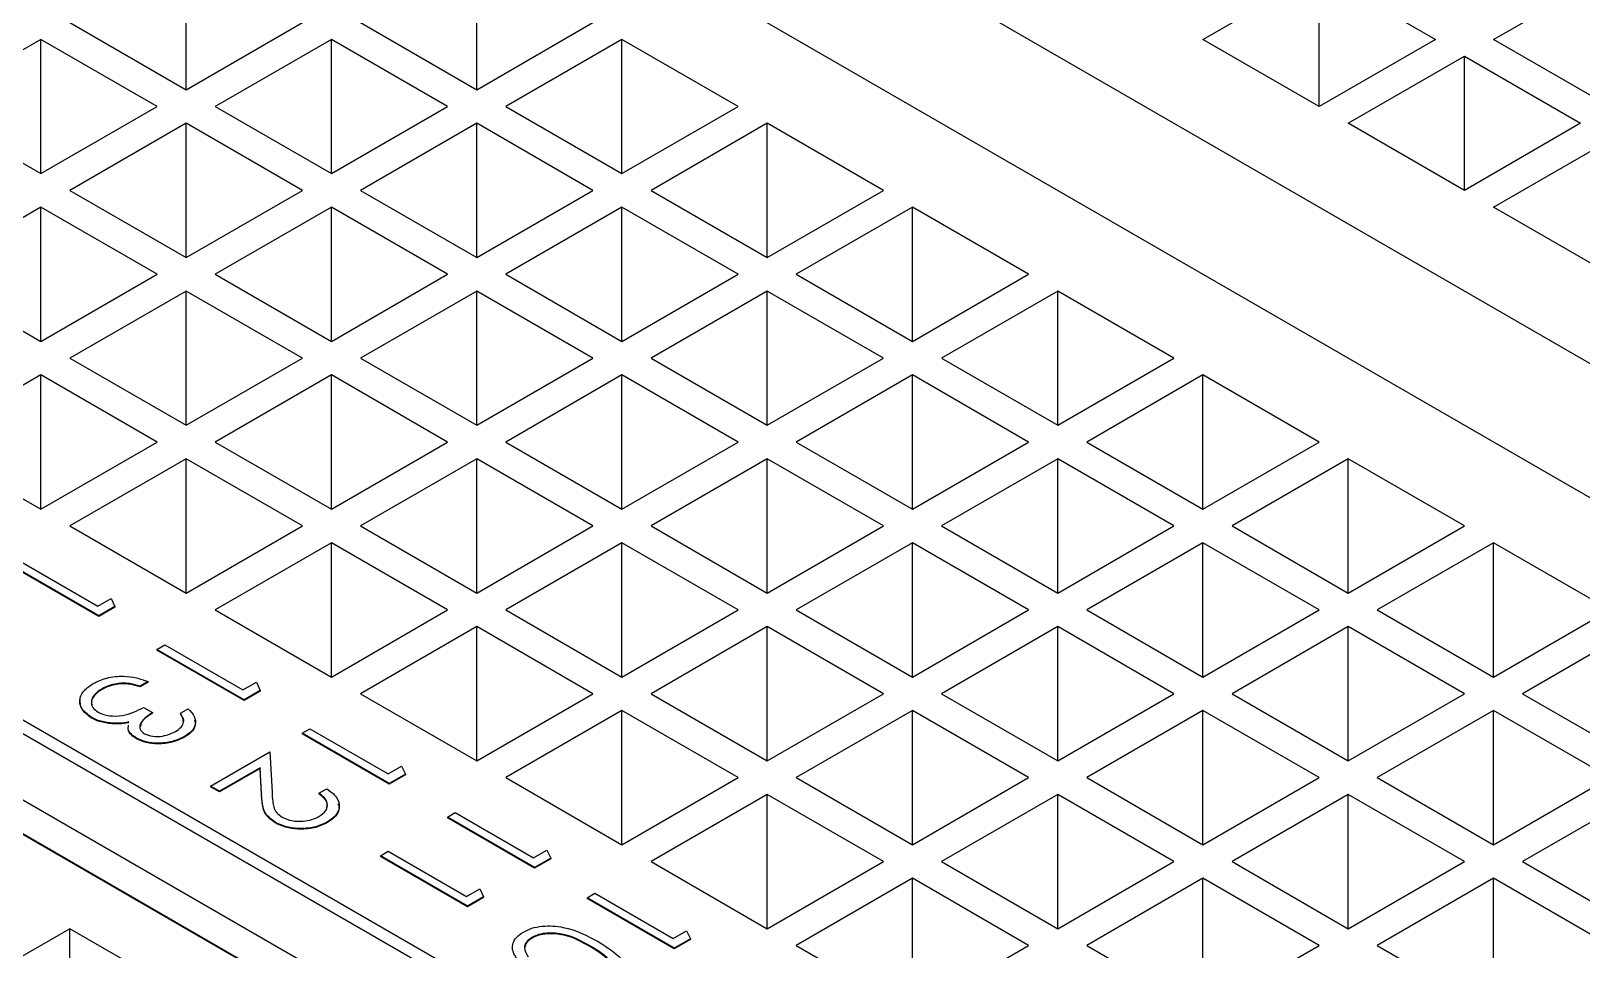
# Model space of a CAD drawing. Header units: millimetres. Extents: x 45 to 155, y 46 to 185.
# Drawn here: x 100.669 to 104.445, y 163.444 to 165.68 of the extents above; entities that cross this region are included whole.
import ezdxf

# ---------------------------------------------------------------- set-up
doc = ezdxf.new("R2010")
doc.units = ezdxf.units.MM

msp = doc.modelspace()

# ---------------------------------------------------------------- linework, layer by layer
at = {"color": 7, "linetype": 'Continuous', "lineweight": 25}
for p, q in [((108.4435, 162.5737), (96.8045, 169.2927)), ((96.5217, 169.1295), (108.1607, 162.4104)), ((94.1175, 167.7416), (105.7565, 161.0225)), ((105.7848, 161.0389), (94.1458, 167.7579)), ((104.8656, 161.3752), (94.5418, 167.335)), ((94.4711, 167.2942), (104.7949, 161.3344)), ((94.4711, 167.2925), (104.7949, 161.3328)), ((101.0472, 165.5373), (101.0472, 165.8638)), ((101.7543, 165.5373), (101.7543, 165.8638)), ((103.5221, 165.6597), (103.8049, 165.823)), ((103.8049, 165.823), (104.0877, 165.6597)), ((103.8049, 165.4964), (103.8049, 165.823)), ((104.2292, 165.6597), (104.512, 165.823)), ((100.7643, 165.7005), (101.0472, 165.5373)), ((101.0472, 165.5373), (101.33, 165.7005)), ((101.4715, 165.7005), (101.7543, 165.5373)), ((101.7543, 165.5373), (102.0371, 165.7005)), ((100.6936, 165.6597), (100.4108, 165.4964)), ((100.9765, 165.4964), (100.6936, 165.6597)), ((100.6936, 165.3332), (100.6936, 165.6597)), ((101.4007, 165.6597), (101.1179, 165.4964)), ((101.6836, 165.4964), (101.4007, 165.6597)), ((101.4007, 165.3332), (101.4007, 165.6597)), ((102.1078, 165.6597), (101.825, 165.4964)), ((102.3907, 165.4964), (102.1078, 165.6597)), ((102.1078, 165.3332), (102.1078, 165.6597)), ((103.8049, 165.4964), (103.5221, 165.6597)), ((104.0877, 165.6597), (103.8049, 165.4964)), ((104.512, 165.4964), (104.2292, 165.6597)), ((103.8756, 165.4556), (104.1585, 165.6189)), ((104.1585, 165.6189), (104.4413, 165.4556)), ((104.1585, 165.2923), (104.1585, 165.6189)), ((100.4108, 165.4964), (100.6936, 165.3332)), ((100.6936, 165.3332), (100.9765, 165.4964)), ((101.1179, 165.4964), (101.4007, 165.3332)), ((101.4007, 165.3332), (101.6836, 165.4964)), ((101.825, 165.4964), (102.1078, 165.3332)), ((102.1078, 165.3332), (102.3907, 165.4964)), ((101.0472, 165.4556), (100.7643, 165.2923)), ((101.33, 165.2923), (101.0472, 165.4556)), ((101.0472, 165.1291), (101.0472, 165.4556)), ((101.7543, 165.4556), (101.4715, 165.2923)), ((102.0371, 165.2923), (101.7543, 165.4556)), ((101.7543, 165.1291), (101.7543, 165.4556)), ((102.4614, 165.4556), (102.1786, 165.2923)), ((102.7442, 165.2923), (102.4614, 165.4556)), ((102.4614, 165.1291), (102.4614, 165.4556)), ((104.1585, 165.2923), (103.8756, 165.4556)), ((104.4413, 165.4556), (104.1585, 165.2923)), ((104.2292, 165.2515), (104.512, 165.4148)), ((100.7643, 165.2923), (101.0472, 165.1291)), ((101.0472, 165.1291), (101.33, 165.2923)), ((101.4715, 165.2923), (101.7543, 165.1291)), ((101.7543, 165.1291), (102.0371, 165.2923)), ((102.1786, 165.2923), (102.4614, 165.1291)), ((102.4614, 165.1291), (102.7442, 165.2923)), ((100.6936, 165.2515), (100.4108, 165.0882)), ((100.9765, 165.0882), (100.6936, 165.2515)), ((100.6936, 164.925), (100.6936, 165.2515)), ((101.4007, 165.2515), (101.1179, 165.0882)), ((101.6836, 165.0882), (101.4007, 165.2515)), ((101.4007, 164.925), (101.4007, 165.2515)), ((102.1078, 165.2515), (101.825, 165.0882)), ((102.3907, 165.0882), (102.1078, 165.2515)), ((102.1078, 164.925), (102.1078, 165.2515)), ((102.815, 165.2515), (102.5321, 165.0882)), ((103.0978, 165.0882), (102.815, 165.2515)), ((102.815, 164.925), (102.815, 165.2515)), ((104.512, 165.0882), (104.2292, 165.2515)), ((100.4108, 165.0882), (100.6936, 164.925)), ((100.6936, 164.925), (100.9765, 165.0882)), ((101.1179, 165.0882), (101.4007, 164.925)), ((101.4007, 164.925), (101.6836, 165.0882)), ((101.825, 165.0882), (102.1078, 164.925)), ((102.1078, 164.925), (102.3907, 165.0882)), ((102.5321, 165.0882), (102.815, 164.925)), ((102.815, 164.925), (103.0978, 165.0882)), ((101.0472, 165.0474), (100.7643, 164.8841)), ((101.33, 164.8841), (101.0472, 165.0474)), ((101.0472, 164.7209), (101.0472, 165.0474)), ((101.7543, 165.0474), (101.4715, 164.8841)), ((102.0371, 164.8841), (101.7543, 165.0474)), ((101.7543, 164.7209), (101.7543, 165.0474)), ((102.4614, 165.0474), (102.1786, 164.8841)), ((102.7442, 164.8841), (102.4614, 165.0474)), ((102.4614, 164.7209), (102.4614, 165.0474)), ((103.1685, 165.0474), (102.8857, 164.8841)), ((103.4514, 164.8841), (103.1685, 165.0474)), ((103.1685, 164.7209), (103.1685, 165.0474)), ((100.7643, 164.8841), (101.0472, 164.7209)), ((101.0472, 164.7209), (101.33, 164.8841)), ((101.4715, 164.8841), (101.7543, 164.7209)), ((101.7543, 164.7209), (102.0371, 164.8841)), ((102.1786, 164.8841), (102.4614, 164.7209)), ((102.4614, 164.7209), (102.7442, 164.8841)), ((102.8857, 164.8841), (103.1685, 164.7209)), ((103.1685, 164.7209), (103.4514, 164.8841)), ((100.6936, 164.8433), (100.4108, 164.68)), ((100.9765, 164.68), (100.6936, 164.8433)), ((100.6936, 164.5167), (100.6936, 164.8433)), ((101.4007, 164.8433), (101.1179, 164.68)), ((101.6836, 164.68), (101.4007, 164.8433)), ((101.4007, 164.5167), (101.4007, 164.8433)), ((102.1078, 164.8433), (101.825, 164.68)), ((102.3907, 164.68), (102.1078, 164.8433)), ((102.1078, 164.5167), (102.1078, 164.8433)), ((102.815, 164.8433), (102.5321, 164.68)), ((103.0978, 164.68), (102.815, 164.8433)), ((102.815, 164.5167), (102.815, 164.8433)), ((103.5221, 164.8433), (103.2392, 164.68)), ((103.8049, 164.68), (103.5221, 164.8433)), ((103.5221, 164.5167), (103.5221, 164.8433)), ((100.4108, 164.68), (100.6936, 164.5167)), ((100.6936, 164.5167), (100.9765, 164.68)), ((101.1179, 164.68), (101.4007, 164.5167)), ((101.4007, 164.5167), (101.6836, 164.68)), ((101.825, 164.68), (102.1078, 164.5167)), ((102.1078, 164.5167), (102.3907, 164.68)), ((102.5321, 164.68), (102.815, 164.5167)), ((102.815, 164.5167), (103.0978, 164.68)), ((103.2392, 164.68), (103.5221, 164.5167)), ((103.5221, 164.5167), (103.8049, 164.68)), ((101.0472, 164.6392), (100.7643, 164.4759)), ((101.33, 164.4759), (101.0472, 164.6392)), ((101.0472, 164.3126), (101.0472, 164.6392)), ((101.7543, 164.6392), (101.4715, 164.4759)), ((102.0371, 164.4759), (101.7543, 164.6392)), ((101.7543, 164.3126), (101.7543, 164.6392)), ((102.4614, 164.6392), (102.1786, 164.4759)), ((102.7442, 164.4759), (102.4614, 164.6392)), ((102.4614, 164.3126), (102.4614, 164.6392)), ((103.1685, 164.6392), (102.8857, 164.4759)), ((103.4514, 164.4759), (103.1685, 164.6392)), ((103.1685, 164.3126), (103.1685, 164.6392)), ((103.8756, 164.6392), (103.5928, 164.4759)), ((104.1585, 164.4759), (103.8756, 164.6392)), ((103.8756, 164.3126), (103.8756, 164.6392)), ((100.7643, 164.4759), (101.0472, 164.3126)), ((101.0472, 164.3126), (101.33, 164.4759)), ((101.4715, 164.4759), (101.7543, 164.3126)), ((101.7543, 164.3126), (102.0371, 164.4759)), ((102.1786, 164.4759), (102.4614, 164.3126)), ((102.4614, 164.3126), (102.7442, 164.4759)), ((102.8857, 164.4759), (103.1685, 164.3126)), ((103.1685, 164.3126), (103.4514, 164.4759)), ((103.5928, 164.4759), (103.8756, 164.3126)), ((103.8756, 164.3126), (104.1585, 164.4759)), ((101.4007, 164.4351), (101.1179, 164.2718)), ((101.6836, 164.2718), (101.4007, 164.4351)), ((101.4007, 164.1085), (101.4007, 164.4351)), ((102.1078, 164.4351), (101.825, 164.2718)), ((102.3907, 164.2718), (102.1078, 164.4351)), ((102.1078, 164.1085), (102.1078, 164.4351)), ((102.815, 164.4351), (102.5321, 164.2718)), ((103.0978, 164.2718), (102.815, 164.4351)), ((102.815, 164.1085), (102.815, 164.4351)), ((103.5221, 164.4351), (103.2392, 164.2718)), ((103.8049, 164.2718), (103.5221, 164.4351)), ((103.5221, 164.1085), (103.5221, 164.4351)), ((104.2292, 164.4351), (103.9463, 164.2718)), ((104.512, 164.2718), (104.2292, 164.4351)), ((104.2292, 164.1085), (104.2292, 164.4351)), ((100.8345, 164.2574), (100.6224, 164.3799)), ((100.8345, 164.2558), (100.6224, 164.3783)), ((100.6414, 164.3909), (100.8318, 164.281)), ((100.8318, 164.281), (100.8644, 164.2998)), ((100.8644, 164.2998), (100.8737, 164.2801)), ((100.8737, 164.2801), (100.8345, 164.2574)), ((100.8737, 164.2785), (100.8345, 164.2558)), ((100.8345, 164.2574), (100.8345, 164.2558)), ((100.8737, 164.2801), (100.8737, 164.2785)), ((101.1179, 164.2718), (101.4007, 164.1085)), ((101.4007, 164.1085), (101.6836, 164.2718)), ((101.825, 164.2718), (102.1078, 164.1085)), ((102.1078, 164.1085), (102.3907, 164.2718)), ((102.5321, 164.2718), (102.815, 164.1085)), ((102.815, 164.1085), (103.0978, 164.2718)), ((103.2392, 164.2718), (103.5221, 164.1085)), ((103.5221, 164.1085), (103.8049, 164.2718)), ((103.9463, 164.2718), (104.2292, 164.1085)), ((104.2292, 164.1085), (104.512, 164.2718)), ((101.7543, 164.231), (101.4715, 164.0677)), ((102.0371, 164.0677), (101.7543, 164.231)), ((101.7543, 163.9044), (101.7543, 164.231)), ((102.4614, 164.231), (102.1786, 164.0677)), ((102.7442, 164.0677), (102.4614, 164.231)), ((102.4614, 163.9044), (102.4614, 164.231)), ((103.1685, 164.231), (102.8857, 164.0677)), ((103.4514, 164.0677), (103.1685, 164.231)), ((103.1685, 163.9044), (103.1685, 164.231)), ((103.8756, 164.231), (103.5928, 164.0677)), ((104.1585, 164.0677), (103.8756, 164.231)), ((103.8756, 163.9044), (103.8756, 164.231)), ((104.5827, 164.231), (104.2999, 164.0677)), ((100.9759, 164.1758), (100.995, 164.1868)), ((100.995, 164.1868), (101.1853, 164.0769)), ((100.9759, 164.1758), (100.9759, 164.1742)), ((101.1881, 164.0533), (100.9759, 164.1758)), ((101.1881, 164.0517), (100.9759, 164.1742)), ((100.8423, 164.0798), (100.8423, 164.0782)), ((100.8892, 164.0936), (100.8892, 164.092)), ((100.9542, 164.0973), (100.9351, 164.0863)), ((100.9542, 164.0957), (100.9351, 164.0847)), ((100.9351, 164.0863), (100.9351, 164.0847)), ((100.9542, 164.0973), (100.9542, 164.0957)), ((101.1853, 164.0769), (101.218, 164.0957)), ((101.2273, 164.076), (101.1881, 164.0533)), ((101.2273, 164.0744), (101.1881, 164.0517)), ((101.218, 164.0957), (101.2273, 164.076)), ((101.2273, 164.076), (101.2273, 164.0744)), ((100.9433, 164.0345), (100.9651, 164.0219)), ((101.033, 164.0204), (101.0521, 164.0314)), ((101.1881, 164.0533), (101.1881, 164.0517)), ((101.4715, 164.0677), (101.7543, 163.9044)), ((101.7543, 163.9044), (102.0371, 164.0677)), ((102.1786, 164.0677), (102.4614, 163.9044)), ((102.4614, 163.9044), (102.7442, 164.0677)), ((102.8857, 164.0677), (103.1685, 163.9044)), ((103.1685, 163.9044), (103.4514, 164.0677)), ((103.5928, 164.0677), (103.8756, 163.9044)), ((103.8756, 163.9044), (104.1585, 164.0677)), ((104.2999, 164.0677), (104.5827, 163.9044)), ((100.8159, 164.0107), (100.8159, 164.0091)), ((100.8663, 163.9962), (100.8663, 163.9946)), ((100.9651, 164.0219), (100.9651, 164.0203)), ((101.033, 164.0204), (101.033, 164.0187)), ((102.1078, 164.0269), (101.825, 163.8636)), ((102.3907, 163.8636), (102.1078, 164.0269)), ((102.1078, 163.7003), (102.1078, 164.0269)), ((102.815, 164.0269), (102.5321, 163.8636)), ((103.0978, 163.8636), (102.815, 164.0269)), ((102.815, 163.7003), (102.815, 164.0269)), ((103.5221, 164.0269), (103.2392, 163.8636)), ((103.8049, 163.8636), (103.5221, 164.0269)), ((103.5221, 163.7003), (103.5221, 164.0269)), ((104.2292, 164.0269), (103.9463, 163.8636)), ((104.512, 163.8636), (104.2292, 164.0269)), ((104.2292, 163.7003), (104.2292, 164.0269)), ((100.9263, 163.9596), (100.9263, 163.9579)), ((101.0433, 163.9635), (101.0433, 163.9619)), ((101.3295, 163.9717), (101.3485, 163.9827)), ((101.3295, 163.9717), (101.3295, 163.9701)), ((101.5416, 163.8492), (101.3295, 163.9717)), ((101.5416, 163.8476), (101.3295, 163.9701)), ((101.3485, 163.9827), (101.5389, 163.8728)), ((101.1065, 163.843), (101.2506, 163.9262)), ((101.2506, 163.9262), (101.2561, 163.828)), ((101.2269, 163.8874), (101.1282, 163.8304)), ((101.2269, 163.8858), (101.1282, 163.8288)), ((101.2305, 163.824), (101.2269, 163.8874)), ((101.2269, 163.8874), (101.2269, 163.8858)), ((101.2305, 163.8224), (101.2269, 163.8858)), ((101.5389, 163.8728), (101.5715, 163.8916)), ((101.5715, 163.8916), (101.5808, 163.8719)), ((101.1282, 163.8304), (101.1065, 163.843)), ((101.1065, 163.843), (101.1065, 163.8413)), ((101.5808, 163.8719), (101.5416, 163.8492)), ((101.5808, 163.8703), (101.5416, 163.8476)), ((101.5416, 163.8492), (101.5416, 163.8476)), ((101.5808, 163.8719), (101.5808, 163.8703)), ((101.825, 163.8636), (102.1078, 163.7003)), ((102.1078, 163.7003), (102.3907, 163.8636)), ((102.5321, 163.8636), (102.815, 163.7003)), ((102.815, 163.7003), (103.0978, 163.8636)), ((103.2392, 163.8636), (103.5221, 163.7003)), ((103.5221, 163.7003), (103.8049, 163.8636)), ((103.9463, 163.8636), (104.2292, 163.7003)), ((104.2292, 163.7003), (104.512, 163.8636)), ((101.1282, 163.8288), (101.1065, 163.8413)), ((101.1282, 163.8304), (101.1282, 163.8288)), ((101.2305, 163.824), (101.2305, 163.8224)), ((101.3703, 163.8257), (101.3893, 163.8367)), ((101.3703, 163.8257), (101.3703, 163.8241)), ((102.4614, 163.8228), (102.1786, 163.6595)), ((102.7442, 163.6595), (102.4614, 163.8228)), ((102.4614, 163.4962), (102.4614, 163.8228)), ((103.1685, 163.8228), (102.8857, 163.6595)), ((103.4514, 163.6595), (103.1685, 163.8228)), ((103.1685, 163.4962), (103.1685, 163.8228)), ((103.8756, 163.8228), (103.5928, 163.6595)), ((104.1585, 163.6595), (103.8756, 163.8228)), ((103.8756, 163.4962), (103.8756, 163.8228)), ((104.5827, 163.8228), (104.2999, 163.6595)), ((101.683, 163.7676), (101.7021, 163.7786)), ((101.8952, 163.6451), (101.683, 163.7676)), ((101.683, 163.7676), (101.683, 163.766)), ((101.7021, 163.7786), (101.8925, 163.6687)), ((101.2637, 163.7553), (101.2637, 163.7537)), ((101.3908, 163.7559), (101.3908, 163.7543)), ((101.8952, 163.6435), (101.683, 163.766)), ((101.5199, 163.6734), (101.5389, 163.6844)), ((101.5199, 163.6734), (101.5199, 163.6718)), ((101.732, 163.5509), (101.5199, 163.6734)), ((101.732, 163.5493), (101.5199, 163.6718)), ((101.5389, 163.6844), (101.7293, 163.5745)), ((101.8925, 163.6687), (101.9251, 163.6875)), ((101.9344, 163.6678), (101.8952, 163.6451)), ((101.9344, 163.6661), (101.8952, 163.6435)), ((101.9251, 163.6875), (101.9344, 163.6678)), ((101.9344, 163.6678), (101.9344, 163.6661)), ((102.1786, 163.6595), (102.4614, 163.4962)), ((102.4614, 163.4962), (102.7442, 163.6595)), ((102.8857, 163.6595), (103.1685, 163.4962)), ((103.1685, 163.4962), (103.4514, 163.6595)), ((103.5928, 163.6595), (103.8756, 163.4962)), ((103.8756, 163.4962), (104.1585, 163.6595)), ((104.2999, 163.6595), (104.5827, 163.4962)), ((101.8952, 163.6451), (101.8952, 163.6435)), ((102.815, 163.6187), (102.5321, 163.4554)), ((103.0978, 163.4554), (102.815, 163.6187)), ((102.815, 163.2921), (102.815, 163.6187)), ((103.5221, 163.6187), (103.2392, 163.4554)), ((103.8049, 163.4554), (103.5221, 163.6187)), ((103.5221, 163.2921), (103.5221, 163.6187)), ((104.2292, 163.6187), (103.9463, 163.4554)), ((104.512, 163.4554), (104.2292, 163.6187)), ((104.2292, 163.2921), (104.2292, 163.6187)), ((101.7293, 163.5745), (101.7619, 163.5933)), ((101.7619, 163.5933), (101.7712, 163.5736)), ((102.023, 163.5713), (102.042, 163.5823)), ((102.042, 163.5823), (102.2324, 163.4724)), ((101.7712, 163.5736), (101.732, 163.5509)), ((101.7712, 163.5719), (101.732, 163.5493)), ((101.732, 163.5509), (101.732, 163.5493)), ((101.7712, 163.5736), (101.7712, 163.5719)), ((102.2351, 163.4489), (102.023, 163.5713)), ((102.023, 163.5713), (102.023, 163.5697)), ((102.2351, 163.4473), (102.023, 163.5697)), ((100.7643, 163.4962), (100.4815, 163.333)), ((101.0472, 163.333), (100.7643, 163.4962)), ((100.7643, 163.1697), (100.7643, 163.4962)), ((101.8889, 163.4751), (101.8889, 163.4735)), ((102.2324, 163.4724), (102.265, 163.4913)), ((102.2743, 163.4715), (102.2351, 163.4489)), ((102.2743, 163.4699), (102.2351, 163.4473)), ((102.265, 163.4913), (102.2743, 163.4715)), ((102.2743, 163.4715), (102.2743, 163.4699)), ((102.0312, 163.4536), (102.0312, 163.452)), ((102.2351, 163.4489), (102.2351, 163.4473)), ((102.5321, 163.4554), (102.815, 163.2921)), ((102.815, 163.2921), (103.0978, 163.4554)), ((103.2392, 163.4554), (103.5221, 163.2921)), ((103.5221, 163.2921), (103.8049, 163.4554)), ((103.9463, 163.4554), (104.2292, 163.2921))]:
    msp.add_line(p, q, dxfattribs=at)
for points, knots in [([(100.8209, 164.0926), (100.8315, 164.0977), (100.8526, 164.1079), (100.8918, 164.1118), (100.9266, 164.1071), (100.945, 164.1006), (100.9542, 164.0973)], [0, 0, 0, 0, 0.279886, 0.558979, 0.779263, 1, 1, 1, 1]), ([(100.8159, 164.0107), (100.807, 164.0176), (100.7892, 164.0313), (100.7863, 164.0561), (100.7981, 164.0772), (100.8133, 164.0875), (100.8209, 164.0926)], [0, 0, 0, 0, 0.279342, 0.558834, 0.779273, 1, 1, 1, 1]), ([(100.8423, 164.0782), (100.8356, 164.0737), (100.8222, 164.0647), (100.8147, 164.0506), (100.8173, 164.0429), (100.8179, 164.041)], [0, 0, 0, 0, 0.432144, 0.862691, 1, 1, 1, 1]), ([(100.8423, 164.0798), (100.8354, 164.0753), (100.8217, 164.0662), (100.8149, 164.0496), (100.818, 164.0339), (100.8281, 164.0265), (100.8332, 164.0227)], [0, 0, 0, 0, 0.280589, 0.560141, 0.780308, 1, 1, 1, 1]), ([(100.8892, 164.0936), (100.8793, 164.0923), (100.8616, 164.09), (100.8482, 164.0829), (100.8423, 164.0798)], [0, 0, 0, 0, 0.558748, 1, 1, 1, 1]), ([(100.8892, 164.092), (100.8793, 164.0907), (100.8616, 164.0883), (100.8482, 164.0813), (100.8423, 164.0782)], [0, 0, 0, 0, 0.558748, 1, 1, 1, 1]), ([(100.9351, 164.0863), (100.927, 164.0888), (100.9126, 164.0931), (100.8963, 164.0935), (100.8892, 164.0936)], [0, 0, 0, 0, 0.560694, 1, 1, 1, 1]), ([(100.9351, 164.0847), (100.927, 164.0871), (100.9126, 164.0915), (100.8963, 164.0918), (100.8892, 164.092)], [0, 0, 0, 0, 0.560694, 1, 1, 1, 1]), ([(100.8159, 164.0091), (100.8067, 164.016), (100.7888, 164.0295), (100.7892, 164.0465), (100.7894, 164.0548)], [0, 0, 0, 0, 0.51181, 1, 1, 1, 1]), ([(100.8332, 164.0227), (100.8372, 164.0208), (100.8452, 164.0169), (100.8652, 164.013), (100.9032, 164.0138), (100.9273, 164.0262), (100.9433, 164.0345)], [0, 0, 0, 0, 0.125576, 0.251167, 0.500604, 1, 1, 1, 1]), ([(101.0521, 164.0314), (101.0578, 164.0252), (101.0692, 164.013), (101.071, 163.9933), (101.0618, 163.976), (101.0495, 163.9677), (101.0433, 163.9635)], [0, 0, 0, 0, 0.280288, 0.55968, 0.779747, 1, 1, 1, 1]), ([(100.8663, 163.9962), (100.8557, 163.9976), (100.8369, 164.0002), (100.8223, 164.0075), (100.8159, 164.0107)], [0, 0, 0, 0, 0.55946, 1, 1, 1, 1]), ([(100.8663, 163.9946), (100.8557, 163.996), (100.8369, 163.9985), (100.8223, 164.0058), (100.8159, 164.0091)], [0, 0, 0, 0, 0.55946, 1, 1, 1, 1]), ([(100.9074, 163.9991), (100.8999, 163.9977), (100.8864, 163.9953), (100.8725, 163.9959), (100.8663, 163.9962)], [0, 0, 0, 0, 0.559795, 1, 1, 1, 1]), ([(100.9074, 163.9974), (100.8999, 163.9961), (100.8864, 163.9936), (100.8725, 163.9943), (100.8663, 163.9946)], [0, 0, 0, 0, 0.559795, 1, 1, 1, 1]), ([(100.9651, 164.0219), (100.9542, 164.0144), (100.9379, 164.003), (100.9327, 163.9857), (100.9373, 163.9762), (100.9427, 163.9724), (100.9454, 163.9705)], [0, 0, 0, 0, 0.499406, 0.748973, 0.87454, 1, 1, 1, 1]), ([(100.9651, 164.0203), (100.9532, 164.0128), (100.9383, 164.0035), (100.9365, 163.9914), (100.9361, 163.989)], [0, 0, 0, 0, 0.802103, 1, 1, 1, 1]), ([(101.0213, 163.9759), (101.0264, 163.9794), (101.0365, 163.9862), (101.0434, 164.0025), (101.037, 164.0136), (101.033, 164.0204)], [0, 0, 0, 0, 0.280622, 0.560395, 1, 1, 1, 1]), ([(101.0396, 163.9959), (101.04, 163.9966), (101.0436, 164.0042), (101.038, 164.0119), (101.033, 164.0187)], [0, 0, 0, 0, 0.100156, 1, 1, 1, 1]), ([(101.0675, 164.0032), (101.0684, 163.9989), (101.0706, 163.9892), (101.0615, 163.9743), (101.0494, 163.966), (101.0433, 163.9619)], [0, 0, 0, 0, 0.2849954, 0.6423462, 1, 1, 1, 1]), ([(100.9263, 163.9596), (100.9217, 163.9626), (100.9127, 163.9686), (100.9051, 163.98), (100.9064, 163.9877), (100.9071, 163.9915)], [0, 0, 0, 0, 0.341174, 0.682075, 1, 1, 1, 1]), ([(100.9263, 163.9579), (100.9217, 163.961), (100.9127, 163.967), (100.9051, 163.9783), (100.9064, 163.9861), (100.9071, 163.9898)], [0, 0, 0, 0, 0.341174, 0.682075, 1, 1, 1, 1]), ([(101.0433, 163.9635), (101.0338, 163.9591), (101.0148, 163.9502), (100.9806, 163.9462), (100.9491, 163.9494), (100.9339, 163.9562), (100.9263, 163.9596)], [0, 0, 0, 0, 0.280085, 0.559868, 0.780099, 1, 1, 1, 1]), ([(101.0433, 163.9619), (101.0338, 163.9575), (101.0148, 163.9486), (100.9806, 163.9446), (100.9491, 163.9478), (100.9339, 163.9545), (100.9263, 163.9579)], [0, 0, 0, 0, 0.280085, 0.559868, 0.780099, 1, 1, 1, 1]), ([(100.9454, 163.9705), (100.952, 163.9679), (100.9653, 163.9627), (100.9953, 163.9642), (101.0115, 163.9715), (101.0213, 163.9759)], [0, 0, 0, 0, 0.278884, 0.56004, 1, 1, 1, 1]), ([(101.2637, 163.7553), (101.2548, 163.762), (101.2401, 163.7729), (101.2343, 163.792), (101.2315, 163.8079), (101.2309, 163.8187), (101.2305, 163.824)], [0, 0, 0, 0, 0.33837, 0.558748, 0.779361, 1, 1, 1, 1]), ([(101.2637, 163.7537), (101.2548, 163.7603), (101.2401, 163.7713), (101.2343, 163.7903), (101.2315, 163.8063), (101.2309, 163.817), (101.2305, 163.8224)], [0, 0, 0, 0, 0.33837, 0.558748, 0.779361, 1, 1, 1, 1]), ([(101.2561, 163.828), (101.2565, 163.8207), (101.2571, 163.8088), (101.2597, 163.7923), (101.2655, 163.7783), (101.2759, 163.771), (101.281, 163.7673)], [0, 0, 0, 0, 0.340561, 0.560884, 0.780595, 1, 1, 1, 1]), ([(101.3701, 163.769), (101.3766, 163.7737), (101.3896, 163.7829), (101.3927, 163.8), (101.3849, 163.8146), (101.3751, 163.822), (101.3703, 163.8257)], [0, 0, 0, 0, 0.279729, 0.558969, 0.779193, 1, 1, 1, 1]), ([(101.3888, 163.7908), (101.3898, 163.7937), (101.3923, 163.8011), (101.3845, 163.813), (101.375, 163.8204), (101.3703, 163.8241)], [0, 0, 0, 0, 0.2370645, 0.618029, 1, 1, 1, 1]), ([(101.3893, 163.8367), (101.3984, 163.83), (101.4166, 163.8167), (101.4219, 163.7926), (101.4131, 163.7712), (101.3983, 163.761), (101.3908, 163.7559)], [0, 0, 0, 0, 0.280033, 0.559551, 0.779669, 1, 1, 1, 1]), ([(101.281, 163.7673), (101.2885, 163.764), (101.3034, 163.7575), (101.3302, 163.7569), (101.3534, 163.7608), (101.3645, 163.7663), (101.3701, 163.769)], [0, 0, 0, 0, 0.279151, 0.55896, 0.779341, 1, 1, 1, 1]), ([(101.4166, 163.7999), (101.4179, 163.7964), (101.4215, 163.7864), (101.4126, 163.7695), (101.3981, 163.7594), (101.3908, 163.7543)], [0, 0, 0, 0, 0.2130131, 0.6063163, 1, 1, 1, 1]), ([(101.3908, 163.7559), (101.3805, 163.751), (101.3598, 163.7411), (101.3216, 163.7389), (101.2879, 163.7437), (101.2718, 163.7515), (101.2637, 163.7553)], [0, 0, 0, 0, 0.27989, 0.559224, 0.779582, 1, 1, 1, 1]), ([(101.3908, 163.7543), (101.3805, 163.7493), (101.3598, 163.7394), (101.3216, 163.7373), (101.2879, 163.7421), (101.2718, 163.7498), (101.2637, 163.7537)], [0, 0, 0, 0, 0.27989, 0.559224, 0.779582, 1, 1, 1, 1]), ([(101.8678, 163.488), (101.8744, 163.4913), (101.8878, 163.4979), (101.9132, 163.5028), (101.9396, 163.5034), (101.9911, 163.4962), (102.0239, 163.4787), (102.0501, 163.4646)], [0, 0, 0, 0, 0.125289, 0.250563, 0.375842, 0.501316, 1, 1, 1, 1]), ([(101.906, 163.3814), (101.8817, 163.3968), (101.8452, 163.4199), (101.8389, 163.4568), (101.8506, 163.4763), (101.862, 163.4841), (101.8678, 163.488)], [0, 0, 0, 0, 0.499403, 0.74877, 0.874383, 1, 1, 1, 1]), ([(101.8889, 163.4751), (101.8838, 163.4713), (101.8737, 163.4638), (101.8679, 163.4465), (101.8753, 163.4349), (101.8798, 163.4278)], [0, 0, 0, 0, 0.280257, 0.560781, 1, 1, 1, 1]), ([(101.8889, 163.4735), (101.8836, 163.4697), (101.8742, 163.4631), (101.8724, 163.4546), (101.8717, 163.4509)], [0, 0, 0, 0, 0.5650286, 1, 1, 1, 1]), ([(102.0312, 163.4536), (102.0112, 163.465), (101.9812, 163.482), (101.9319, 163.4869), (101.905, 163.4826), (101.8943, 163.4776), (101.8889, 163.4751)], [0, 0, 0, 0, 0.500306, 0.749093, 0.874601, 1, 1, 1, 1]), ([(102.0312, 163.452), (102.0112, 163.4633), (101.9812, 163.4804), (101.9319, 163.4852), (101.905, 163.481), (101.8943, 163.476), (101.8889, 163.4735)], [0, 0, 0, 0, 0.500306, 0.749093, 0.874601, 1, 1, 1, 1]), ([(102.0501, 163.4646), (102.0746, 163.4495), (102.1053, 163.4306), (102.1174, 163.4008), (102.1162, 163.3856), (102.1079, 163.3709), (102.0965, 163.3631), (102.0908, 163.3593)], [0, 0, 0, 0, 0.498691, 0.624167, 0.749473, 0.874745, 1, 1, 1, 1]), ([(102.0684, 163.3715), (102.0728, 163.3746), (102.0815, 163.3807), (102.0869, 163.3925), (102.0868, 163.4044), (102.0749, 163.4274), (102.0506, 163.442), (102.0312, 163.4536)], [0, 0, 0, 0, 0.125142, 0.250408, 0.375537, 0.500854, 1, 1, 1, 1]), ([(102.0858, 163.4024), (102.0858, 163.4025), (102.0858, 163.4066), (102.0732, 163.4257), (102.0498, 163.4403), (102.0312, 163.452)], [0, 0, 0, 0, 0.005371, 0.204972, 1, 1, 1, 1])]:
    msp.add_open_spline(points, degree=3, knots=knots, dxfattribs=at)

doc.saveas('drawing.dxf')
